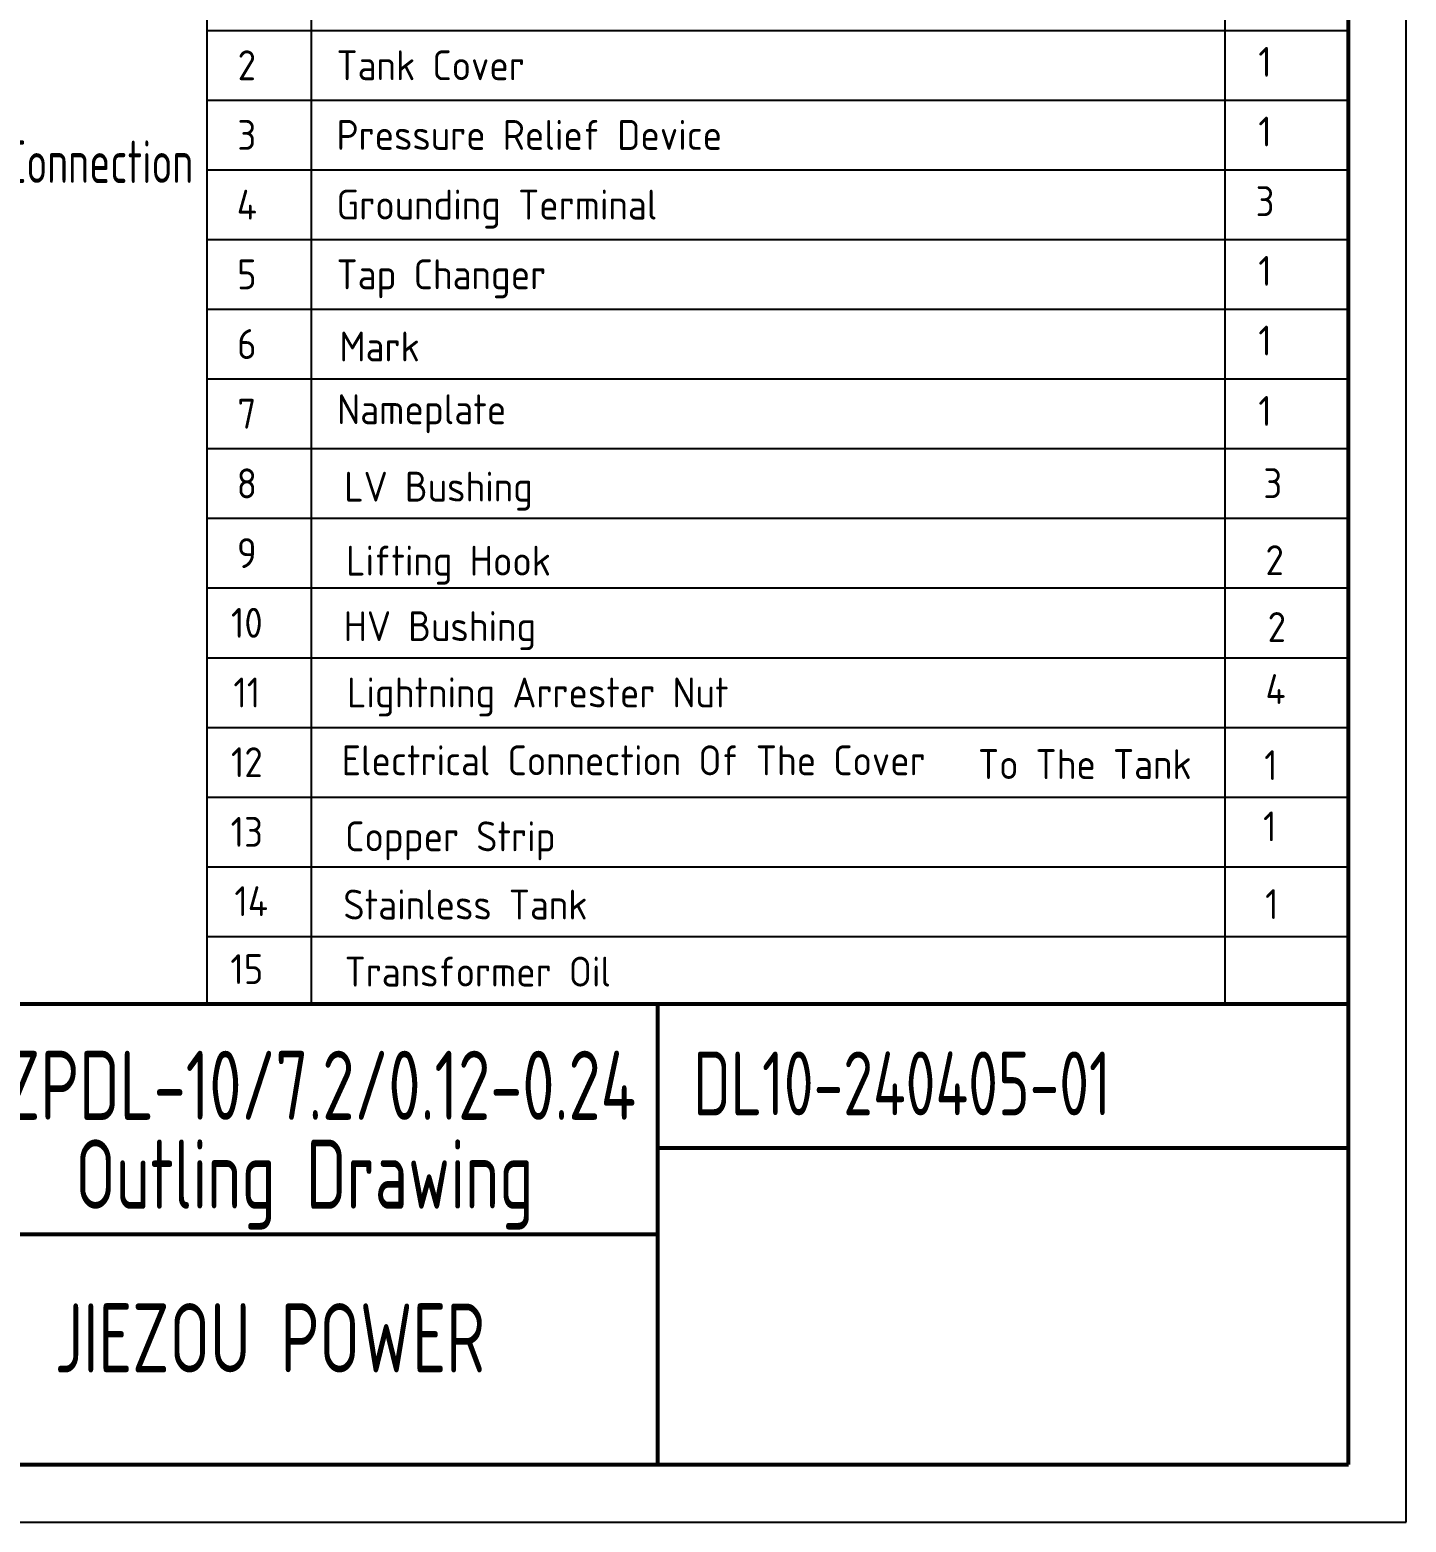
# Model space of a CAD drawing. Header units: millimetres. Extents: x 110990 to 114779, y -20151 to -17057.
# Drawn here: x 113701 to 114779, y -20151 to -18982 of the extents above; entities that cross this region are included whole.
import ezdxf
from ezdxf.enums import TextEntityAlignment as Align

# ---------------------------------------------------------------- set-up
doc = ezdxf.new("R2010")
doc.units = ezdxf.units.MM
doc.header["$LTSCALE"] = 3
doc.layers.add('A', color=3, linetype='Continuous')
doc.layers.add('S', color=254, linetype='Continuous')
doc.layers.add('标注、文本', color=3, linetype='Continuous', lineweight=25)
doc.layers.add('粗实线', color=4, linetype='Continuous', lineweight=53)
doc.styles.add('pdm', font='gbenor.shx', dxfattribs={"width": 0.8, "bigfont": 'gbhzfs.shx'})
doc.styles.add('ST_WIN', font='isocp2.shx', dxfattribs={"bigfont": 'hzdxfst.shx'})

msp = doc.modelspace()

# ---------------------------------------------------------------- linework, layer by layer
at = {"layer": 'A'}
for p, q in [((114733.68, -19691.89), (114733.68, -18818.3)), ((113839.48, -19744.77), (113839.48, -18872.9)), ((113921.23, -19744.77), (113921.23, -18872.9)), ((114637.07, -19744.77), (114637.07, -18872.9)), ((113839.48, -18982.1), (114733.68, -18982.1)), ((113839.48, -19036.7), (114733.68, -19036.7)), ((113839.48, -19091.3), (114733.68, -19091.3)), ((113839.48, -19145.9), (114733.68, -19145.9)), ((113839.48, -19145.9), (114733.68, -19145.9)), ((113839.48, -19200.5), (114733.68, -19200.5)), ((113839.48, -19200.5), (114733.68, -19200.5)), ((113839.48, -19255.1), (114733.68, -19255.1)), ((113839.48, -19309.7), (114733.68, -19309.7)), ((113901.88, -19364.29), (114733.68, -19364.29)), ((113901.88, -19418.89), (114733.68, -19418.89)), ((113901.88, -19473.49), (114733.68, -19473.49)), ((113901.88, -19528.09), (114733.68, -19528.09)), ((113901.88, -19582.69), (114733.68, -19582.69)), ((113839.48, -19637.29), (114733.68, -19637.29)), ((113839.48, -19637.29), (114733.68, -19637.29)), ((113839.48, -19691.89), (114733.68, -19691.89))]:
    msp.add_line(p, q, dxfattribs=at)
at = {"layer": 'S'}
for p, q in [((113839.48, -19364.29), (113901.88, -19364.29)), ((113839.48, -19418.89), (113901.88, -19418.89)), ((113839.48, -19473.49), (113901.88, -19473.49)), ((113839.48, -19528.09), (113901.88, -19528.09)), ((113839.48, -19582.69), (113901.88, -19582.69))]:
    msp.add_line(p, q, dxfattribs=at)
at = {"layer": '标注、文本'}
for p, q in [((114778.79, -20150.74), (114778.79, -17471.35)), ((110989.75, -20150.74), (114778.79, -20150.74))]:
    msp.add_line(p, q, dxfattribs=at)
at = {"layer": '粗实线'}
for p, q in [((114733.68, -20105.63), (114733.68, -17516.46)), ((113049.09, -19744.77), (114733.68, -19744.77)), ((114192.39, -19744.77), (114192.39, -20105.63)), ((114192.39, -19857.51), (114733.68, -19857.51)), ((113651.1, -19925.2), (114192.39, -19925.2)), ((111215.29, -20105.63), (114733.68, -20105.63))]:
    msp.add_line(p, q, dxfattribs=at)

# ---------------------------------------------------------------- texts
at = {"layer": 'S', "style": 'ST_WIN'}
for s, p in [('2', (113870.68, -19021.1)), ('1', (114668.27, -19018.4)), ('3', (113870.68, -19075.7)), ('1', (114668.27, -19073)), ('4', (113870.68, -19130.3)), ('3', (114668.27, -19127.59)), ('1', (114668.27, -19182.19)), ('5', (113870.68, -19184.9)), ('6', (113870.68, -19239.5)), ('1', (114668.27, -19236.79)), ('7', (113870.68, -19294.1)), ('1', (114668.27, -19291.92)), ('3', (114674.34, -19348.52)), ('8', (113870.68, -19348.69)), ('9', (113870.68, -19403.29)), ('2', (114675.81, -19408.81)), ('10', (113870.68, -19457.89)), ('2', (114677.47, -19461.19)), ('4', (114676.52, -19509.79)), ('11', (113870.68, -19512.49)), ('12', (113870.68, -19567.09)), ('1', (114672.86, -19569.39)), ('1', (114672, -19617.36)), ('13', (113870.68, -19621.69)), ('14', (113874.11, -19675.98)), ('1', (114673.62, -19678.24)), ('15', (113870.68, -19729.17))]:
    msp.add_text(s, height=23.4, dxfattribs=at).set_placement(p, align=Align.CENTER)
for s, height, p in [('Tank Cover', 23.4, (113940.94, -19021.09)), ('Pressure Relief Device', 23.3996, (113940.94, -19075.68)), ('Grounding Terminal', 23.3996, (113940.94, -19130.28)), ('Tap Changer ', 23.3996, (113940.94, -19184.88)), ('Mark', 23.4, (113943.22, -19241.39)), ('Nameplate', 23.4, (113941.42, -19290.61)), ('LV Bushing', 23.4, (113947.01, -19351.21)), ('Lifting Hook', 23.3996, (113948.48, -19409.2)), ('HV Bushing', 23.4, (113946.54, -19460.52)), ('Lightning Arrester Nut', 23.3996, (113949.19, -19512.48)), ('Electrical Connection Of The Cover', 23.3996, (113944.99, -19565.62)), ('To The Tank', 23.3996, (114443.36, -19568.6)), ('Copper Strip', 23.3996, (113947.69, -19625.18)), ('Stainless Tank', 23.3996, (113946.3, -19678.62)), ('Transformer Oil', 23.3996, (113947.28, -19731.15))]:
    msp.add_text(s, height=height, dxfattribs=at).set_placement(p)
at = {"layer": '标注、文本', "style": 'pdm', "width": 0.8}
for s, p in [('JZPDL-10/7.2/0.12-0.24', (113916.46, -19808.5)), ('Outling Drawing', (113915.91, -19878.13)), ('JIEZOU POWER', (113888.75, -20006.39))]:
    msp.add_text(s, height=54.1291, dxfattribs=at).set_placement(p, align=Align.MIDDLE_CENTER)
at = {"layer": '标注、文本', "attachment_point": 1, "style": 'pdm'}
for s, insert, char_height, width in [('Low-Voltage Grounding Strap Connection', (113248.09, -19068.34), 33.3219, 580.3705), ('DL10-240405-01', (114220.34, -19782.03), 50, 247.1021)]:
    msp.add_mtext(s, dxfattribs=dict(at, insert=insert, char_height=char_height, width=width))

doc.saveas('drawing.dxf')
